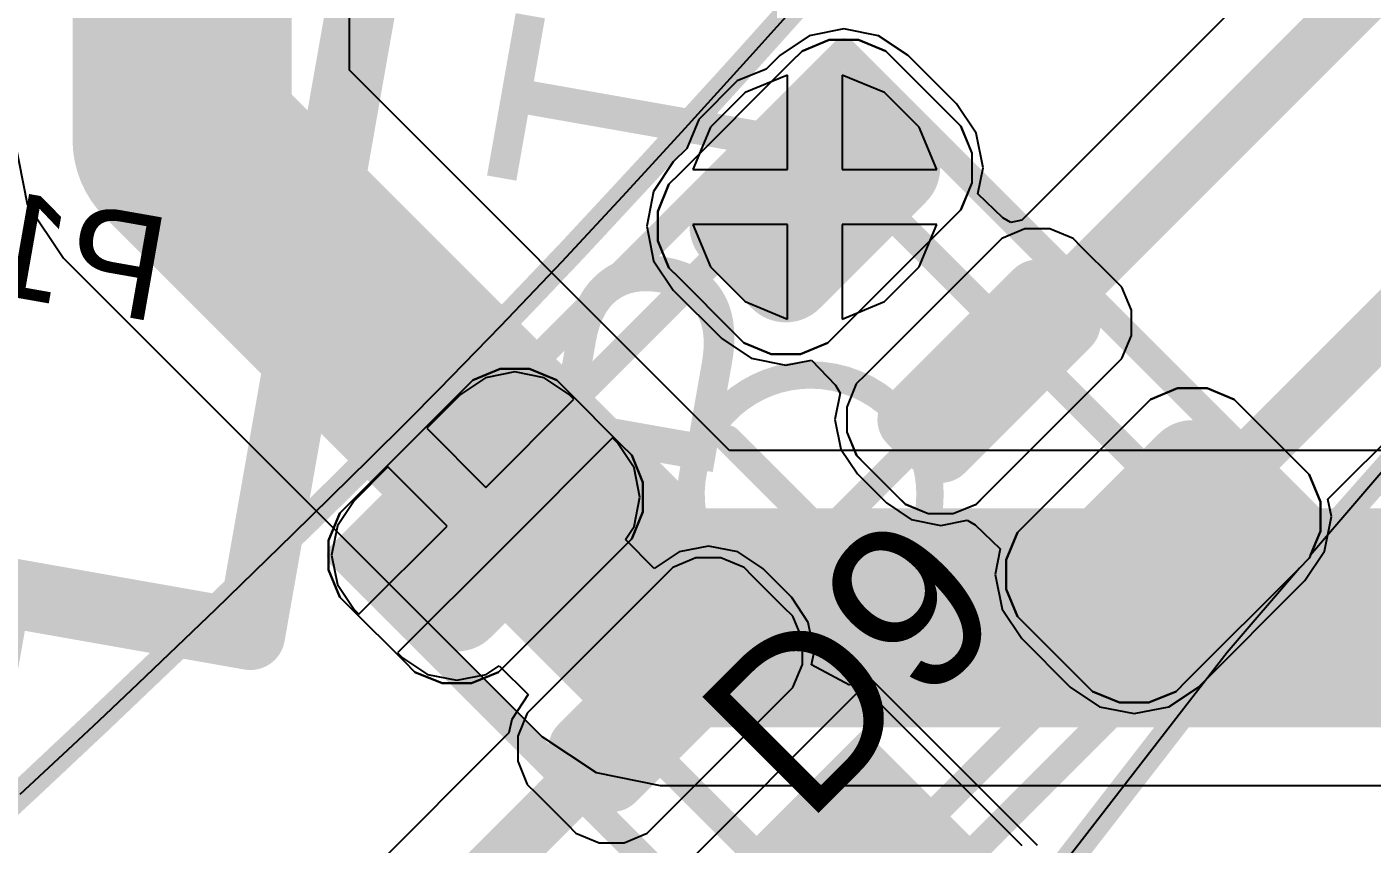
# Model space of a CAD drawing. Header units: inches. Extents: x -52 to 109, y 0 to 35.
# Drawn here: x 6.686 to 11.6, y 20.074 to 23.059 of the extents above; entities that cross this region are included whole.
import ezdxf

# ---------------------------------------------------------------- set-up
doc = ezdxf.new("R2010")
doc.units = ezdxf.units.IN
for name, color, linetype in [('Bottom Assembly', 56, 'Continuous'), ('Bottom Layer', 5, 'Continuous'), ('Bottom Overlay', 54, 'Continuous'), ('Mechanical 1', 6, 'Continuous'), ('Mechanical 4', 56, 'Continuous'), ('Top Component Outline', 56, 'Continuous'), ('Top Courtyard', 56, 'Continuous'), ('Top Layer', 1, 'Continuous'), ('Top Overlay', 2, 'Continuous'), ('Top Paste', 8, 'Continuous'), ('Top Solder', 216, 'Continuous'), ('Via Holes', 16, 'Continuous')]:
    doc.layers.add(name, color=color, linetype=linetype)
doc.styles.add('Arial', font='', dxfattribs={"height": 0.2})
doc.styles.get('Arial').set_extended_font_data('Arial')

# ---------------------------------------------------------------- blocks, each defined once
blk = doc.blocks.new('APA_RGB_LED_2020_413')
at = {"layer": 'Top Layer'}
h = blk.add_hatch(color=1, dxfattribs=at)
edge = h.paths.add_edge_path()
edge.add_arc((-1.125, 1.025), 0.125, 90, 180)
edge.add_line((-1.25, 1.025), (-1.25, 0.775))
edge.add_arc((-1.125, 0.775), 0.125, 180, 270)
edge.add_line((-1.125, 0.65), (-0.575, 0.65))
edge.add_arc((-0.575, 0.775), 0.125, 270, 360)
edge.add_line((-0.45, 0.775), (-0.45, 1.025))
edge.add_arc((-0.575, 1.025), 0.125, 0, 90)
edge.add_line((-0.575, 1.15), (-1.125, 1.15))
h = blk.add_hatch(color=1, dxfattribs=at)
edge = h.paths.add_edge_path()
edge.add_arc((0.575, 1.025), 0.125, 90, 180)
edge.add_line((0.45, 1.025), (0.45, 0.775))
edge.add_arc((0.575, 0.775), 0.125, 180, 270)
edge.add_line((0.575, 0.65), (1.125, 0.65))
edge.add_arc((1.125, 0.775), 0.125, 270, 360)
edge.add_line((1.25, 0.775), (1.25, 1.025))
edge.add_arc((1.125, 1.025), 0.125, 0, 90)
edge.add_line((1.125, 1.15), (0.575, 1.15))
h = blk.add_hatch(color=1, dxfattribs=at)
edge = h.paths.add_edge_path()
edge.add_arc((-1.175, 0.075), 0.075, 90, 180)
edge.add_line((-1.25, 0.075), (-1.25, -0.075))
edge.add_arc((-1.175, -0.075), 0.075, 180, 270)
edge.add_line((-1.175, -0.15), (-0.525, -0.15))
edge.add_arc((-0.525, -0.075), 0.075, 270, 360)
edge.add_line((-0.45, -0.075), (-0.45, 0.075))
edge.add_arc((-0.525, 0.075), 0.075, 0, 90)
edge.add_line((-0.525, 0.15), (-1.175, 0.15))
h = blk.add_hatch(color=1, dxfattribs=at)
edge = h.paths.add_edge_path()
edge.add_arc((0.525, 0.075), 0.075, 90, 180)
edge.add_line((0.45, 0.075), (0.45, -0.075))
edge.add_arc((0.525, -0.075), 0.075, 180, 270)
edge.add_line((0.525, -0.15), (1.175, -0.15))
edge.add_arc((1.175, -0.075), 0.075, 270, 360)
edge.add_line((1.25, -0.075), (1.25, 0.075))
edge.add_arc((1.175, 0.075), 0.075, 0, 90)
edge.add_line((1.175, 0.15), (0.525, 0.15))
blk.add_hatch(color=1, dxfattribs=at).paths.add_polyline_path([(-1.25, -0.65), (-0.45, -0.65), (-0.45, -1.15), (-1.25, -1.15)])
h = blk.add_hatch(color=1, dxfattribs=at)
edge = h.paths.add_edge_path()
edge.add_arc((0.575, -0.775), 0.125, 90, 180)
edge.add_line((0.45, -0.775), (0.45, -1.025))
edge.add_arc((0.575, -1.025), 0.125, 180, 270)
edge.add_line((0.575, -1.15), (1.125, -1.15))
edge.add_arc((1.125, -1.025), 0.125, 270, 360)
edge.add_line((1.25, -1.025), (1.25, -0.775))
edge.add_arc((1.125, -0.775), 0.125, 0, 90)
edge.add_line((1.125, -0.65), (0.575, -0.65))
at = {"layer": 'Top Paste'}
h = blk.add_hatch(color=8, dxfattribs=at)
edge = h.paths.add_edge_path()
edge.add_arc((-1.125, 1.025), 0.125, 90, 180)
edge.add_line((-1.25, 1.025), (-1.25, 0.775))
edge.add_arc((-1.125, 0.775), 0.125, 180, 270)
edge.add_line((-1.125, 0.65), (-0.575, 0.65))
edge.add_arc((-0.575, 0.775), 0.125, 270, 360)
edge.add_line((-0.45, 0.775), (-0.45, 1.025))
edge.add_arc((-0.575, 1.025), 0.125, 0, 90)
edge.add_line((-0.575, 1.15), (-1.125, 1.15))
h = blk.add_hatch(color=8, dxfattribs=at)
edge = h.paths.add_edge_path()
edge.add_arc((0.575, 1.025), 0.125, 90, 180)
edge.add_line((0.45, 1.025), (0.45, 0.775))
edge.add_arc((0.575, 0.775), 0.125, 180, 270)
edge.add_line((0.575, 0.65), (1.125, 0.65))
edge.add_arc((1.125, 0.775), 0.125, 270, 360)
edge.add_line((1.25, 0.775), (1.25, 1.025))
edge.add_arc((1.125, 1.025), 0.125, 0, 90)
edge.add_line((1.125, 1.15), (0.575, 1.15))
h = blk.add_hatch(color=8, dxfattribs=at)
edge = h.paths.add_edge_path()
edge.add_arc((-1.175, 0.075), 0.075, 90, 180)
edge.add_line((-1.25, 0.075), (-1.25, -0.075))
edge.add_arc((-1.175, -0.075), 0.075, 180, 270)
edge.add_line((-1.175, -0.15), (-0.525, -0.15))
edge.add_arc((-0.525, -0.075), 0.075, 270, 360)
edge.add_line((-0.45, -0.075), (-0.45, 0.075))
edge.add_arc((-0.525, 0.075), 0.075, 0, 90)
edge.add_line((-0.525, 0.15), (-1.175, 0.15))
h = blk.add_hatch(color=8, dxfattribs=at)
edge = h.paths.add_edge_path()
edge.add_arc((0.525, 0.075), 0.075, 90, 180)
edge.add_line((0.45, 0.075), (0.45, -0.075))
edge.add_arc((0.525, -0.075), 0.075, 180, 270)
edge.add_line((0.525, -0.15), (1.175, -0.15))
edge.add_arc((1.175, -0.075), 0.075, 270, 360)
edge.add_line((1.25, -0.075), (1.25, 0.075))
edge.add_arc((1.175, 0.075), 0.075, 0, 90)
edge.add_line((1.175, 0.15), (0.525, 0.15))
blk.add_hatch(color=8, dxfattribs=at).paths.add_polyline_path([(-1.25, -0.65), (-0.45, -0.65), (-0.45, -1.15), (-1.25, -1.15)])
h = blk.add_hatch(color=8, dxfattribs=at)
edge = h.paths.add_edge_path()
edge.add_arc((0.575, -0.775), 0.125, 90, 180)
edge.add_line((0.45, -0.775), (0.45, -1.025))
edge.add_arc((0.575, -1.025), 0.125, 180, 270)
edge.add_line((0.575, -1.15), (1.125, -1.15))
edge.add_arc((1.125, -1.025), 0.125, 270, 360)
edge.add_line((1.25, -1.025), (1.25, -0.775))
edge.add_arc((1.125, -0.775), 0.125, 0, 90)
edge.add_line((1.125, -0.65), (0.575, -0.65))
at = {"layer": 'Top Solder'}
h = blk.add_hatch(color=216, dxfattribs=at)
edge = h.paths.add_edge_path()
edge.add_arc((-1.125, 1.025), 0.175, 90, 180)
edge.add_line((-1.3, 1.025), (-1.3, 0.775))
edge.add_arc((-1.125, 0.775), 0.175, 180, 270)
edge.add_line((-1.125, 0.6), (-0.575, 0.6))
edge.add_arc((-0.575, 0.775), 0.175, 270, 360)
edge.add_line((-0.4, 0.775), (-0.4, 1.025))
edge.add_arc((-0.575, 1.025), 0.175, 0, 90)
edge.add_line((-0.575, 1.2), (-1.125, 1.2))
h = blk.add_hatch(color=216, dxfattribs=at)
edge = h.paths.add_edge_path()
edge.add_arc((0.575, 1.025), 0.175, 90, 180)
edge.add_line((0.4, 1.025), (0.4, 0.775))
edge.add_arc((0.575, 0.775), 0.175, 180, 270)
edge.add_line((0.575, 0.6), (1.125, 0.6))
edge.add_arc((1.125, 0.775), 0.175, 270, 360)
edge.add_line((1.3, 0.775), (1.3, 1.025))
edge.add_arc((1.125, 1.025), 0.175, 0, 90)
edge.add_line((1.125, 1.2), (0.575, 1.2))
h = blk.add_hatch(color=216, dxfattribs=at)
edge = h.paths.add_edge_path()
edge.add_arc((-1.175, 0.075), 0.125, 90, 180)
edge.add_line((-1.3, 0.075), (-1.3, -0.075))
edge.add_arc((-1.175, -0.075), 0.125, 180, 270)
edge.add_line((-1.175, -0.2), (-0.525, -0.2))
edge.add_arc((-0.525, -0.075), 0.125, 270, 360)
edge.add_line((-0.4, -0.075), (-0.4, 0.075))
edge.add_arc((-0.525, 0.075), 0.125, 0, 90)
edge.add_line((-0.525, 0.2), (-1.175, 0.2))
h = blk.add_hatch(color=216, dxfattribs=at)
edge = h.paths.add_edge_path()
edge.add_arc((0.525, 0.075), 0.125, 90, 180)
edge.add_line((0.4, 0.075), (0.4, -0.075))
edge.add_arc((0.525, -0.075), 0.125, 180, 270)
edge.add_line((0.525, -0.2), (1.175, -0.2))
edge.add_arc((1.175, -0.075), 0.125, 270, 360)
edge.add_line((1.3, -0.075), (1.3, 0.075))
edge.add_arc((1.175, 0.075), 0.125, 0, 90)
edge.add_line((1.175, 0.2), (0.525, 0.2))
blk.add_hatch(color=216, dxfattribs=at).paths.add_polyline_path([(-1.3, -0.6), (-0.4, -0.6), (-0.4, -1.2), (-1.3, -1.2)])
h = blk.add_hatch(color=216, dxfattribs=at)
edge = h.paths.add_edge_path()
edge.add_arc((0.575, -0.775), 0.175, 90, 180)
edge.add_line((0.4, -0.775), (0.4, -1.025))
edge.add_arc((0.575, -1.025), 0.175, 180, 270)
edge.add_line((0.575, -1.2), (1.125, -1.2))
edge.add_arc((1.125, -1.025), 0.175, 270, 360)
edge.add_line((1.3, -1.025), (1.3, -0.775))
edge.add_arc((1.125, -0.775), 0.175, 0, 90)
edge.add_line((1.125, -0.6), (0.575, -0.6))
at = {"layer": 'Top Component Outline'}
for points in [[(-1, 1, 0.1, 0.1, 0), (1, 1, 0.1, 0.1, 0)], [(-1, 1, 0.1, 0.1, 0), (-1, -1, 0.1, 0.1, 0)], [(1, 1, 0.1, 0.1, 0), (1, -1, 0.1, 0.1, 0)], [(-1, -1, 0.1, 0.1, 0), (1, -1, 0.1, 0.1, 0)]]:
    blk.add_lwpolyline(points, format="xyseb", dxfattribs=at)
for points in [[(-1.025, 1, 0.05, 0.05, 1), (-0.975, 1, 0.05, 0.05, 1)], [(-1.025, 1, 0.05, 0.05, 1), (-0.975, 1, 0.05, 0.05, 1)], [(0.975, 1, 0.05, 0.05, 1), (1.025, 1, 0.05, 0.05, 1)], [(0.975, 1, 0.05, 0.05, 1), (1.025, 1, 0.05, 0.05, 1)], [(0.975, -1, 0.05, 0.05, 1), (1.025, -1, 0.05, 0.05, 1)], [(0.975, -1, 0.05, 0.05, 1), (1.025, -1, 0.05, 0.05, 1)]]:
    blk.add_lwpolyline(points, format="xyseb", close=True, dxfattribs=at)
at = {"layer": 'Top Courtyard'}
for points in [[(-1.3, 1.2, 0.1, 0.1, 0), (-1.3, -1.2, 0.1, 0.1, 0)], [(-1.3, 1.2, 0.1, 0.1, 0), (1.3, 1.2, 0.1, 0.1, 0)], [(1.3, 1.2, 0.1, 0.1, 0), (1.3, -1.2, 0.1, 0.1, 0)], [(0, 0.5, 0.1, 0.1, 0), (0, -0.5, 0.1, 0.1, 0)], [(-0.5, 0, 0.1, 0.1, 0), (0.5, 0, 0.1, 0.1, 0)], [(-1.3, -1.2, 0.1, 0.1, 0), (1.3, -1.2, 0.1, 0.1, 0)]]:
    blk.add_lwpolyline(points, format="xyseb", dxfattribs=at)
for points in [[(-1.325, 1.2, 0.05, 0.05, 1), (-1.275, 1.2, 0.05, 0.05, 1)], [(-1.325, 1.2, 0.05, 0.05, 1), (-1.275, 1.2, 0.05, 0.05, 1)], [(1.275, 1.2, 0.05, 0.05, 1), (1.325, 1.2, 0.05, 0.05, 1)], [(1.275, 1.2, 0.05, 0.05, 1), (1.325, 1.2, 0.05, 0.05, 1)], [(-0.025, 0.5, 0.05, 0.05, 1), (0.025, 0.5, 0.05, 0.05, 1)], [(-0.525, 0, 0.05, 0.05, 1), (-0.475, 0, 0.05, 0.05, 1)], [(0.475, 0, 0.05, 0.05, 1), (0.525, 0, 0.05, 0.05, 1)], [(-0.025, -0.5, 0.05, 0.05, 1), (0.025, -0.5, 0.05, 0.05, 1)], [(1.275, -1.2, 0.05, 0.05, 1), (1.325, -1.2, 0.05, 0.05, 1)], [(1.275, -1.2, 0.05, 0.05, 1), (1.325, -1.2, 0.05, 0.05, 1)]]:
    blk.add_lwpolyline(points, format="xyseb", close=True, dxfattribs=at)
at = {"layer": 'Top Overlay'}
for p, q in [((-1.2929, 1.2689), (-1.1937, 1.31)), ((-1.1937, 1.31), (-1.14, 1.31)), ((-1.14, 1.31), (-1.14, 1.31)), ((-1.14, 1.31), (-0.56, 1.31)), ((-0.56, 1.31), (-0.5063, 1.31)), ((-0.5063, 1.31), (-0.4071, 1.2689)), ((0.4071, 1.2689), (0.5063, 1.31)), ((0.5063, 1.31), (0.56, 1.31)), ((0.56, 1.31), (0.56, 1.31)), ((0.56, 1.31), (1.14, 1.31)), ((1.14, 1.31), (1.1937, 1.31)), ((1.1937, 1.31), (1.2929, 1.2689)), ((-1.3689, 1.1929), (-1.2929, 1.2689)), ((-0.4071, 1.2689), (-0.3311, 1.1929)), ((0.3311, 1.1929), (0.4071, 1.2689)), ((1.2929, 1.2689), (1.3689, 1.1929)), ((-1.41, 1.0937), (-1.3689, 1.1929)), ((-0.3311, 1.1929), (-0.29, 1.0937)), ((0.29, 1.0937), (0.3311, 1.1929)), ((1.3689, 1.1929), (1.41, 1.0937)), ((-1.41, 1.04), (-1.41, 1.0937)), ((-0.29, 1.0937), (-0.29, 1.04)), ((0.29, 1.04), (0.29, 1.0937)), ((1.41, 1.0937), (1.41, 1.04)), ((-1.41, 0.76), (-1.41, 1.04)), ((-0.29, 1.04), (-0.29, 1.04)), ((-0.29, 1.04), (-0.29, 0.76)), ((0.29, 0.76), (0.29, 1.04)), ((1.41, 1.04), (1.41, 1.04)), ((1.41, 1.04), (1.41, 0.76)), ((-1.41, 0.76), (-1.41, 0.76)), ((-1.41, 0.7063), (-1.41, 0.76)), ((-0.29, 0.76), (-0.29, 0.7063)), ((0.29, 0.76), (0.29, 0.76)), ((0.29, 0.7063), (0.29, 0.76)), ((1.41, 0.76), (1.41, 0.7063)), ((-1.3689, 0.6071), (-1.41, 0.7063)), ((-0.29, 0.7063), (-0.3311, 0.6071)), ((0.3311, 0.6071), (0.29, 0.7063)), ((1.41, 0.7063), (1.3689, 0.6071)), ((-1.2929, 0.5311), (-1.3689, 0.6071)), ((-0.3311, 0.6071), (-0.4071, 0.5311)), ((0.4071, 0.5311), (0.3311, 0.6071)), ((1.3689, 0.6071), (1.2929, 0.5311)), ((-1.1937, 0.49), (-1.2929, 0.5311)), ((-0.4071, 0.5311), (-0.5063, 0.49)), ((0.5063, 0.49), (0.4071, 0.5311)), ((1.2929, 0.5311), (1.1937, 0.49)), ((-1.14, 0.49), (-1.1937, 0.49)), ((-0.56, 0.49), (-1.14, 0.49)), ((-0.5063, 0.49), (-0.56, 0.49)), ((-0.56, 0.49), (-0.56, 0.49)), ((0.56, 0.49), (0.5063, 0.49)), ((1.14, 0.49), (0.56, 0.49)), ((1.1937, 0.49), (1.14, 0.49)), ((1.14, 0.49), (1.14, 0.49)), ((-1.2258, 0.31), (-1.3103, 0.275)), ((-1.18, 0.31), (-1.2258, 0.31)), ((-0.52, 0.31), (-1.18, 0.31)), ((-0.4743, 0.31), (-0.52, 0.31)), ((-0.52, 0.31), (-0.52, 0.31)), ((-0.3897, 0.275), (-0.4743, 0.31)), ((0.4742, 0.31), (0.3897, 0.275)), ((0.52, 0.31), (0.4742, 0.31)), ((1.18, 0.31), (0.52, 0.31)), ((1.2257, 0.31), (1.18, 0.31)), ((1.18, 0.31), (1.18, 0.31)), ((1.3103, 0.275), (1.2257, 0.31)), ((-1.3103, 0.275), (-1.375, 0.2103)), ((-0.325, 0.2103), (-0.3897, 0.275)), ((0.3897, 0.275), (0.325, 0.2103)), ((1.375, 0.2103), (1.3103, 0.275)), ((-1.375, 0.2103), (-1.41, 0.1257)), ((-0.29, 0.1257), (-0.325, 0.2103)), ((0.325, 0.2103), (0.29, 0.1257)), ((1.41, 0.1257), (1.375, 0.2103)), ((-1.41, 0.1257), (-1.41, 0.08)), ((-0.29, 0.08), (-0.29, 0.1257)), ((0.29, 0.1257), (0.29, 0.08)), ((1.41, 0.08), (1.41, 0.1257)), ((-1.41, 0.08), (-1.41, -0.08)), ((-1.41, 0.08), (-1.41, 0.08)), ((-0.29, -0.08), (-0.29, 0.08)), ((0.29, 0.08), (0.29, -0.08)), ((0.29, 0.08), (0.29, 0.08)), ((1.41, -0.08), (1.41, 0.08)), ((-1.41, -0.08), (-1.41, -0.1257)), ((-0.29, -0.1257), (-0.29, -0.08)), ((-0.29, -0.08), (-0.29, -0.08)), ((0.29, -0.08), (0.29, -0.1257)), ((1.41, -0.1257), (1.41, -0.08)), ((1.41, -0.08), (1.41, -0.08)), ((-1.41, -0.1257), (-1.375, -0.2103)), ((-0.325, -0.2103), (-0.29, -0.1257)), ((0.29, -0.1257), (0.325, -0.2103)), ((1.375, -0.2103), (1.41, -0.1257)), ((-1.375, -0.2103), (-1.3103, -0.275)), ((-0.3897, -0.275), (-0.325, -0.2103)), ((0.325, -0.2103), (0.3897, -0.275)), ((1.3103, -0.275), (1.375, -0.2103)), ((-1.3103, -0.275), (-1.2258, -0.31)), ((-0.4743, -0.31), (-0.3897, -0.275)), ((0.3897, -0.275), (0.4742, -0.31)), ((1.2257, -0.31), (1.3103, -0.275)), ((-1.2258, -0.31), (-1.18, -0.31)), ((-1.18, -0.31), (-1.18, -0.31)), ((-1.18, -0.31), (-0.52, -0.31)), ((-0.52, -0.31), (-0.4743, -0.31)), ((0.4742, -0.31), (0.52, -0.31)), ((0.52, -0.31), (0.52, -0.31)), ((0.52, -0.31), (1.18, -0.31)), ((1.18, -0.31), (1.2257, -0.31)), ((-1.41, -0.49), (-0.29, -0.49)), ((-0.29, -0.49), (-0.29, -1.31)), ((0.4071, -0.5311), (0.5063, -0.49)), ((0.5063, -0.49), (0.56, -0.49)), ((0.56, -0.49), (0.56, -0.49)), ((0.56, -0.49), (1.14, -0.49)), ((1.14, -0.49), (1.1937, -0.49)), ((1.1937, -0.49), (1.2929, -0.5311)), ((0.3311, -0.6071), (0.4071, -0.5311)), ((1.2929, -0.5311), (1.3689, -0.6071)), ((0.29, -0.7063), (0.3311, -0.6071)), ((1.3689, -0.6071), (1.41, -0.7063)), ((0.29, -0.76), (0.29, -0.7063)), ((1.41, -0.7063), (1.41, -0.76)), ((0.29, -1.04), (0.29, -0.76)), ((1.41, -0.76), (1.41, -0.76)), ((1.41, -0.76), (1.41, -1.04)), ((0.29, -1.04), (0.29, -1.04)), ((0.29, -1.0937), (0.29, -1.04)), ((1.41, -1.04), (1.41, -1.0937)), ((0.3311, -1.1929), (0.29, -1.0937)), ((1.41, -1.0937), (1.3689, -1.1929)), ((0.4071, -1.2689), (0.3311, -1.1929)), ((1.3689, -1.1929), (1.2929, -1.2689)), ((0.5063, -1.31), (0.4071, -1.2689)), ((1.2929, -1.2689), (1.1937, -1.31)), ((0.56, -1.31), (0.5063, -1.31)), ((1.14, -1.31), (0.56, -1.31)), ((1.1937, -1.31), (1.14, -1.31)), ((1.14, -1.31), (1.14, -1.31))]:
    blk.add_line(p, q, dxfattribs=at)
at = {"layer": 'Top Courtyard', "style": 'Arial'}
blk.add_text('D9', height=0.6, dxfattribs=at).set_placement((-0.8, -0.7))
blk = doc.blocks.new('LIST_ANG_1_2_SMD_2_54MM_B_442')
at = {"layer": 'Bottom Assembly'}
for points in [[(-2.54, 5.766, 0.1, 0.1, 0), (-2.54, 3.226, 0.1, 0.1, 0)], [(2.54, 5.766, 0.1, 0.1, 0), (-2.54, 5.766, 0.1, 0.1, 0)]]:
    blk.add_lwpolyline(points, format="xyseb", dxfattribs=at)
blk.add_lwpolyline([(-2.565, 5.766, 0.05, 0.05, 1), (-2.515, 5.766, 0.05, 0.05, 1)], format="xyseb", close=True, dxfattribs=at)
blk.add_lwpolyline([(-2.565, 5.766, 0.05, 0.05, 1), (-2.515, 5.766, 0.05, 0.05, 1)], format="xyseb", close=True, dxfattribs=at)
at = {"layer": 'Bottom Overlay'}
for points in [[(-1.651, 11.324, 0.15, 0.15, 0), (-1.651, 5.766, 0.15, 0.15, 0)], [(2.54, 5.766, 0.254, 0.254, 0), (-2.54, 5.766, 0.254, 0.254, 0)], [(-2.54, 5.766, 0.254, 0.254, 0), (-2.54, 3.226, 0.254, 0.254, 0)]]:
    blk.add_lwpolyline(points, format="xyseb", dxfattribs=at)
for points in [[(-2.6035, 5.766, 0.127, 0.127, 1), (-2.4765, 5.766, 0.127, 0.127, 1)], [(-2.6035, 5.766, 0.127, 0.127, 1), (-2.4765, 5.766, 0.127, 0.127, 1)], [(-1.6885, 5.766, 0.075, 0.075, 1), (-1.6135, 5.766, 0.075, 0.075, 1)]]:
    blk.add_lwpolyline(points, format="xyseb", close=True, dxfattribs=at)
at = {"layer": 'Bottom Assembly', "style": 'Arial', "text_generation_flag": 2}
blk.add_text('P1', height=0.381, rotation=180, dxfattribs=at).set_placement((-2, 4.7))

msp = doc.modelspace()

# ---------------------------------------------------------------- hatches: boundary and pattern name
at = {"layer": 'Bottom Layer'}
h = msp.add_hatch(color=5, dxfattribs=at)
edge = h.paths.add_edge_path()
edge.add_arc((9.5646, 22.4374), 0.3, 0, 360)
at = {"layer": 'Top Layer'}
h = msp.add_hatch(color=1, dxfattribs=at)
edge = h.paths.add_edge_path()
edge.add_arc((9.5646, 22.4374), 0.3, 0, 360)
at = {"layer": 'Via Holes'}
h = msp.add_hatch(color=7, dxfattribs=at)
edge = h.paths.add_edge_path()
edge.add_arc((9.5646, 22.4374), 0.15, 0, 360)

# ---------------------------------------------------------------- linework, layer by layer
at = {"layer": 'Bottom Layer'}
for p, q in [((7.8647, 22.9005), (7.8647, 25.3964)), ((9.2534, 21.5118), (7.8647, 22.9005)), ((9.4646, 22.8831), (9.3097, 22.8189)), ((9.4646, 22.5374), (9.4646, 22.8831)), ((9.8196, 22.8189), (9.6646, 22.8831)), ((9.6646, 22.8831), (9.6646, 22.5374)), ((9.3097, 22.8189), (9.1832, 22.6923)), ((9.9461, 22.6923), (9.8196, 22.8189)), ((9.1832, 22.6923), (9.119, 22.5374)), ((10.0103, 22.5374), (9.9461, 22.6923)), ((6.6412, 22.6471), (6.6877, 22.413)), ((9.119, 22.5374), (9.4646, 22.5374)), ((9.6646, 22.5374), (10.0103, 22.5374)), ((6.6877, 22.413), (6.8204, 22.2145)), ((9.4646, 22.3374), (9.119, 22.3374)), ((9.119, 22.3374), (9.1832, 22.1825)), ((9.4646, 21.9918), (9.4646, 22.3374)), ((10.0103, 22.3374), (9.6646, 22.3374)), ((9.6646, 22.3374), (9.6646, 21.9918)), ((9.9461, 22.1825), (10.0103, 22.3374)), ((6.8204, 22.2145), (8.5674, 20.4674)), ((9.1832, 22.1825), (9.3097, 22.0559)), ((9.8196, 22.0559), (9.9461, 22.1825)), ((9.3097, 22.0559), (9.4646, 21.9918)), ((9.6646, 21.9918), (9.8196, 22.0559)), ((15.6, 21.5118), (9.2534, 21.5118)), ((8.5674, 20.4674), (8.7659, 20.3348)), ((8.7659, 20.3348), (9, 20.2882)), ((9, 20.2882), (15.3466, 20.2882))]:
    msp.add_line(p, q, dxfattribs=at)
for points in [[(7.2529, 22.6471, 0.8, 0.8, 0), (7.2529, 26.7355, 0.8, 0.8, 0)], [(7.2529, 22.6471, 0.8, 0.8, 0), (9, 20.9, 0.8, 0.8, 0)], [(9, 20.9, 0.8, 0.8, 0), (15.6, 20.9, 0.8, 0.8, 0)]]:
    msp.add_lwpolyline(points, format="xyseb", dxfattribs=at)
for points in [[(7.0529, 22.6471, 0.4, 0.4, 1), (7.4529, 22.6471, 0.4, 0.4, 1)], [(7.0529, 22.6471, 0.4, 0.4, 1), (7.4529, 22.6471, 0.4, 0.4, 1)], [(8.8, 20.9, 0.4, 0.4, 1), (9.2, 20.9, 0.4, 0.4, 1)], [(8.8, 20.9, 0.4, 0.4, 1), (9.2, 20.9, 0.4, 0.4, 1)]]:
    msp.add_lwpolyline(points, format="xyseb", close=True, dxfattribs=at)
at = {"layer": 'Mechanical 1'}
for points in [[(9.1455, 21.5181, 0.1, 0.1, -0.303348), (9.5488, 21.7876, 0.1, 0.1, 0)], [(9.5488, 21.7876, 0.1, 0.1, -0.198912), (9.8574, 21.6598, 0.1, 0.1, 0)], [(9.8574, 21.6598, 0.1, 0.1, -0.198913), (9.9853, 21.3511, 0.1, 0.1, 0)], [(9.2402, 21.0425, 0.1, 0.1, -0.303347), (9.1455, 21.5181, 0.1, 0.1, 0)], [(9.9853, 21.3511, 0.1, 0.1, -0.303346), (9.7158, 20.9479, 0.1, 0.1, 0)], [(9.7158, 20.9479, 0.1, 0.1, -0.303346), (9.2402, 21.0425, 0.1, 0.1, 0)]]:
    msp.add_lwpolyline(points, format="xyseb", dxfattribs=at)
for points in [[(9.5238, 21.7876, 0.05, 0.05, 1), (9.5738, 21.7876, 0.05, 0.05, 1)], [(9.5238, 21.7876, 0.05, 0.05, 1), (9.5738, 21.7876, 0.05, 0.05, 1)], [(9.8324, 21.6598, 0.05, 0.05, 1), (9.8824, 21.6598, 0.05, 0.05, 1)], [(9.8324, 21.6598, 0.05, 0.05, 1), (9.8824, 21.6598, 0.05, 0.05, 1)], [(9.1205, 21.5181, 0.05, 0.05, 1), (9.1705, 21.5181, 0.05, 0.05, 1)], [(9.1205, 21.5181, 0.05, 0.05, 1), (9.1705, 21.5181, 0.05, 0.05, 1)], [(9.9603, 21.3511, 0.05, 0.05, 1), (10.0103, 21.3511, 0.05, 0.05, 1)], [(9.9603, 21.3511, 0.05, 0.05, 1), (10.0103, 21.3511, 0.05, 0.05, 1)], [(9.2152, 21.0425, 0.05, 0.05, 1), (9.2652, 21.0425, 0.05, 0.05, 1)], [(9.2152, 21.0425, 0.05, 0.05, 1), (9.2652, 21.0425, 0.05, 0.05, 1)], [(9.6908, 20.9479, 0.05, 0.05, 1), (9.7408, 20.9479, 0.05, 0.05, 1)], [(9.6908, 20.9479, 0.05, 0.05, 1), (9.7408, 20.9479, 0.05, 0.05, 1)]]:
    msp.add_lwpolyline(points, format="xyseb", close=True, dxfattribs=at)
at = {"layer": 'Mechanical 4'}
for points in [[(9.9122, 23.6069, 0.1, 0.1, -0.005837), (8.9721, 22.5591, 0.1, 0.1, 0)], [(8.9721, 22.5591, 0.1, 0.1, -0.009461), (8.0772, 21.6191, 0.1, 0.1, 0)], [(8.9595, 17.83, 0.1, 0.1, -0.049075), (12.5056, 22.4097, 0.1, 0.1, 0)], [(8.0772, 21.6191, 0.1, 0.1, -0.006181), (6.9497, 20.5258, 0.1, 0.1, 0)], [(6.9497, 20.5258, 0.1, 0.1, -0.005388), (6.1777, 19.8114, 0.1, 0.1, 0)]]:
    msp.add_lwpolyline(points, format="xyseb", dxfattribs=at)
for points in [[(8.9471, 22.5591, 0.05, 0.05, 1), (8.9971, 22.5591, 0.05, 0.05, 1)], [(8.9471, 22.5591, 0.05, 0.05, 1), (8.9971, 22.5591, 0.05, 0.05, 1)], [(8.0522, 21.6191, 0.05, 0.05, 1), (8.1022, 21.6191, 0.05, 0.05, 1)], [(8.0522, 21.6191, 0.05, 0.05, 1), (8.1022, 21.6191, 0.05, 0.05, 1)], [(6.9247, 20.5258, 0.05, 0.05, 1), (6.9747, 20.5258, 0.05, 0.05, 1)], [(6.9247, 20.5258, 0.05, 0.05, 1), (6.9747, 20.5258, 0.05, 0.05, 1)]]:
    msp.add_lwpolyline(points, format="xyseb", close=True, dxfattribs=at)
at = {"layer": 'Top Layer'}
for p, q in [((11.4546, 23.4872), (10.3202, 22.3528)), ((9.6707, 23.0516), (9.5439, 23.0264)), ((9.7975, 23.0264), (9.6707, 23.0516)), ((9.5439, 23.0264), (9.4364, 22.9546)), ((9.905, 22.9546), (9.7975, 23.0264)), ((9.4364, 22.9546), (9.3868, 22.905)), ((10.0818, 22.7778), (9.905, 22.9546)), ((9.3868, 22.905), (9.2814, 22.8613)), ((9.2814, 22.8613), (9.1408, 22.7207)), ((10.1536, 22.6703), (10.0818, 22.7778)), ((9.1408, 22.7207), (9.0971, 22.6153)), ((10.1789, 22.5435), (10.1536, 22.6703)), ((9.0971, 22.6153), (9.0475, 22.5657)), ((9.0475, 22.5657), (8.9757, 22.4582)), ((10.1602, 22.4496), (10.1789, 22.5435)), ((11.4391, 21.3337), (12.6567, 22.5513)), ((8.9757, 22.4582), (8.9504, 22.3314)), ((10.2513, 22.3616), (10.1602, 22.4496)), ((10.2807, 22.3449), (10.2513, 22.3616)), ((8.9504, 22.3314), (8.9757, 22.2046)), ((10.3202, 22.3528), (10.2807, 22.3449)), ((8.9757, 22.2046), (9.0475, 22.0971)), ((9.0475, 22.0971), (9.2243, 21.9203)), ((9.2243, 21.9203), (9.3318, 21.8485)), ((9.3318, 21.8485), (9.4586, 21.8232)), ((9.4586, 21.8232), (9.5525, 21.8419)), ((9.5525, 21.8419), (9.6405, 21.7508)), ((8.3613, 21.7772), (8.2704, 21.7165)), ((8.4686, 21.7986), (8.3613, 21.7772)), ((8.5759, 21.7772), (8.4686, 21.7986)), ((8.6669, 21.7165), (8.5759, 21.7772)), ((9.6571, 21.7214), (9.6378, 21.6243)), ((9.6405, 21.7508), (9.6571, 21.7214)), ((8.2704, 21.7165), (8.1466, 21.5927)), ((8.3626, 21.3768), (8.6846, 21.6988)), ((8.6846, 21.6988), (8.6669, 21.7165)), ((9.6378, 21.6243), (9.6592, 21.517)), ((8.1466, 21.5927), (8.3626, 21.3768)), ((8.826, 21.5574), (8.4333, 21.1646)), ((8.8437, 21.5397), (8.826, 21.5574)), ((8.9045, 21.4487), (8.8437, 21.5397)), ((9.6592, 21.517), (9.7199, 21.426)), ((8.0052, 21.4513), (7.8815, 21.3276)), ((8.2211, 21.2354), (8.0052, 21.4513)), ((8.9258, 21.3414), (8.9045, 21.4487)), ((9.7199, 21.426), (9.826, 21.3199)), ((7.8815, 21.3276), (7.8207, 21.2366)), ((8.9045, 21.2341), (8.9258, 21.3414)), ((11.4516, 21.2707), (11.4391, 21.3337)), ((9.826, 21.3199), (9.917, 21.2592)), ((7.8207, 21.2366), (7.7993, 21.1293)), ((7.8991, 20.9133), (8.2211, 21.2354)), ((8.8728, 21.1867), (8.9045, 21.2341)), ((9.917, 21.2592), (10.0243, 21.2378)), ((10.0243, 21.2378), (10.1214, 21.2571)), ((10.1214, 21.2571), (10.1508, 21.2405)), ((10.1508, 21.2405), (10.2419, 21.1525)), ((11.4264, 21.1439), (11.4516, 21.2707)), ((8.9775, 21.0801), (8.8728, 21.1867)), ((8.4333, 21.1646), (8.0406, 20.7719)), ((9.0684, 21.1408), (8.9775, 21.0801)), ((9.1757, 21.1622), (9.0684, 21.1408)), ((9.283, 21.1408), (9.1757, 21.1622)), ((9.374, 21.0801), (9.283, 21.1408)), ((10.2419, 21.1525), (10.2232, 21.0586)), ((11.3546, 21.0364), (11.4264, 21.1439)), ((7.7993, 21.1293), (7.8207, 21.022)), ((9.4801, 20.974), (9.374, 21.0801)), ((10.2232, 21.0586), (10.2485, 20.9318)), ((10.9657, 20.6475), (11.3546, 21.0364)), ((7.8207, 21.022), (7.8815, 20.931)), ((9.5408, 20.883), (9.4801, 20.974)), ((7.8815, 20.931), (7.8991, 20.9133)), ((10.2485, 20.9318), (10.3203, 20.8243)), ((9.5622, 20.7757), (9.5408, 20.883)), ((10.3203, 20.8243), (10.4971, 20.6475)), ((8.0406, 20.7719), (8.0582, 20.7542)), ((8.0582, 20.7542), (8.1492, 20.6935)), ((9.5528, 20.7285), (9.5622, 20.7757)), ((8.1492, 20.6935), (8.2565, 20.6721)), ((8.2565, 20.6721), (8.3638, 20.6935)), ((8.3638, 20.6935), (8.4112, 20.7252)), ((8.4112, 20.7252), (8.5179, 20.6204)), ((9.691, 20.6546), (9.5528, 20.7285)), ((9.7414, 20.705), (9.691, 20.6546)), ((10.3778, 20.0686), (9.7414, 20.705)), ((10.4971, 20.6475), (10.6046, 20.5757)), ((10.8582, 20.5757), (10.9657, 20.6475)), ((8.5179, 20.6204), (8.4571, 20.5295)), ((10.6046, 20.5757), (10.7314, 20.5504)), ((10.7314, 20.5504), (10.8582, 20.5757)), ((8.4571, 20.5295), (8.4472, 20.4798)), ((8.4472, 20.4798), (7.1038, 19.1364))]:
    msp.add_line(p, q, dxfattribs=at)
for points in [[(10.201, 21.801, 0.2, 0.2, 0), (11.804, 23.404, 0.2, 0.2, 0)], [(10.8374, 21.1646, 0.2, 0.2, 0), (12.4404, 22.7676, 0.2, 0.2, 0)], [(7.231, 18.831, 0.2, 0.2, 0), (8.999, 20.599, 0.2, 0.2, 0)]]:
    msp.add_lwpolyline(points, format="xyseb", dxfattribs=at)
for points in [[(10.151, 21.801, 0.1, 0.1, 1), (10.251, 21.801, 0.1, 0.1, 1)], [(10.7874, 21.1646, 0.1, 0.1, 1), (10.8874, 21.1646, 0.1, 0.1, 1)], [(8.949, 20.599, 0.1, 0.1, 1), (9.049, 20.599, 0.1, 0.1, 1)]]:
    msp.add_lwpolyline(points, format="xyseb", close=True, dxfattribs=at)
at = {"layer": 'Top Overlay'}
for p, q in [((9.3277, 22.9493), (9.5627, 23.2112)), ((9.3277, 22.9493), (9.5627, 23.2112)), ((9.617, 23.0115), (9.5178, 22.9704)), ((9.7244, 23.0115), (9.617, 23.0115)), ((9.8237, 22.9704), (9.7244, 23.0115)), ((9.0912, 22.6887), (9.3277, 22.9493)), ((9.0912, 22.6887), (9.3277, 22.9493)), ((9.5178, 22.9704), (9.4798, 22.9324)), ((9.8616, 22.9324), (9.8237, 22.9704)), ((9.4798, 22.9324), (9.0697, 22.5223)), ((10.0596, 22.7344), (9.8616, 22.9324)), ((9.8616, 22.9324), (9.8616, 22.9324)), ((10.0976, 22.6964), (10.0596, 22.7344)), ((8.9721, 22.5591), (9.0912, 22.6887)), ((8.9721, 22.5591), (9.0912, 22.6887)), ((10.1387, 22.5972), (10.0976, 22.6964)), ((8.8625, 22.4395), (8.9721, 22.5591)), ((8.8625, 22.4395), (8.9721, 22.5591)), ((8.9721, 22.5591), (8.9721, 22.5591)), ((8.9721, 22.5591), (8.9721, 22.5591)), ((10.1387, 22.4898), (10.1387, 22.5972)), ((9.0697, 22.5223), (9.0317, 22.4843)), ((9.0697, 22.5223), (9.0697, 22.5223)), ((9.0317, 22.4843), (8.9906, 22.3851)), ((10.0976, 22.3906), (10.1387, 22.4898)), ((8.641, 22.2024), (8.8625, 22.4395)), ((8.641, 22.2024), (8.8625, 22.4395)), ((8.9906, 22.3851), (8.9906, 22.2777)), ((10.0596, 22.3526), (10.0976, 22.3906)), ((9.6495, 21.9425), (10.0596, 22.3526)), ((10.0596, 22.3526), (10.0596, 22.3526)), ((10.3321, 22.321), (10.2475, 22.2859)), ((10.4236, 22.321), (10.3321, 22.321)), ((10.5081, 22.2859), (10.4236, 22.321)), ((8.9906, 22.2777), (9.0317, 22.1784)), ((10.2475, 22.2859), (10.2152, 22.2536)), ((10.5405, 22.2536), (10.5081, 22.2859)), ((10.2152, 22.2536), (9.7485, 21.7869)), ((10.2152, 22.2536), (10.2152, 22.2536)), ((10.6536, 22.1405), (10.5405, 22.2536)), ((8.4172, 21.9674), (8.641, 22.2024)), ((8.4172, 21.9674), (8.641, 22.2024)), ((9.0317, 22.1784), (9.0697, 22.1405)), ((9.0697, 22.1405), (9.2677, 21.9425)), ((10.6859, 22.1081), (10.6536, 22.1405)), ((10.721, 22.0236), (10.6859, 22.1081)), ((10.721, 21.9321), (10.721, 22.0236)), ((8.1912, 21.7345), (8.4172, 21.9674)), ((8.1912, 21.7345), (8.4172, 21.9674)), ((9.2677, 21.9425), (9.3056, 21.9045)), ((9.6115, 21.9045), (9.6495, 21.9425)), ((10.6859, 21.8475), (10.721, 21.9321)), ((9.3056, 21.9045), (9.4049, 21.8634)), ((9.5123, 21.8634), (9.6115, 21.9045)), ((12.014, 21.8758), (11.3752, 21.1295)), ((9.4049, 21.8634), (9.5123, 21.8634)), ((10.6536, 21.8152), (10.6859, 21.8475)), ((8.4149, 21.8094), (8.3157, 21.7683)), ((8.5223, 21.8094), (8.4149, 21.8094)), ((8.6216, 21.7683), (8.5223, 21.8094)), ((9.7485, 21.7869), (9.7161, 21.7545)), ((10.1869, 21.3485), (10.6536, 21.8152)), ((8.2777, 21.7303), (7.8676, 21.3202)), ((8.0771, 21.6191), (8.1912, 21.7345)), ((8.0771, 21.6191), (8.1912, 21.7345)), ((8.3157, 21.7683), (8.2777, 21.7303)), ((8.6595, 21.7303), (8.6216, 21.7683)), ((8.8575, 21.5323), (8.6595, 21.7303)), ((8.6595, 21.7303), (8.6595, 21.7303)), ((9.7161, 21.7545), (9.6811, 21.67)), ((10.8898, 21.7387), (10.7906, 21.6976)), ((10.9972, 21.7387), (10.8898, 21.7387)), ((11.0964, 21.6976), (10.9972, 21.7387)), ((10.7906, 21.6976), (10.7526, 21.6596)), ((11.1344, 21.6596), (11.0964, 21.6976)), ((9.6811, 21.67), (9.6811, 21.5785)), ((10.7526, 21.6596), (10.3425, 21.2495)), ((11.3324, 21.4616), (11.1344, 21.6596)), ((11.1344, 21.6596), (11.1344, 21.6596)), ((7.9379, 21.4807), (8.0771, 21.6191)), ((7.9379, 21.4807), (8.0771, 21.6191)), ((9.6811, 21.5785), (9.7161, 21.494)), ((8.8955, 21.4944), (8.8575, 21.5323)), ((7.6577, 21.2056), (7.9379, 21.4807)), ((7.6577, 21.2056), (7.9379, 21.4807)), ((8.9366, 21.3951), (8.8955, 21.4944)), ((9.7161, 21.494), (9.7485, 21.4616)), ((9.7485, 21.4616), (9.7485, 21.4616)), ((9.7485, 21.4616), (9.8616, 21.3485)), ((11.3704, 21.4237), (11.3324, 21.4616)), ((8.9366, 21.2877), (8.9366, 21.3951)), ((11.4115, 21.3244), (11.3704, 21.4237)), ((9.8616, 21.3485), (9.894, 21.3161)), ((10.1545, 21.3161), (10.1869, 21.3485)), ((7.8296, 21.2822), (7.7885, 21.183)), ((7.8676, 21.3202), (7.8296, 21.2822)), ((7.8676, 21.3202), (7.8676, 21.3202)), ((8.8955, 21.1885), (8.9366, 21.2877)), ((9.894, 21.3161), (9.9785, 21.2811)), ((9.9785, 21.2811), (10.07, 21.2811)), ((10.07, 21.2811), (10.1545, 21.3161)), ((11.4115, 21.217), (11.4115, 21.3244)), ((10.3425, 21.2495), (10.3045, 21.2115)), ((7.3759, 20.9323), (7.6577, 21.2056)), ((7.3759, 20.9323), (7.6577, 21.2056)), ((7.7885, 21.183), (7.7885, 21.0756)), ((8.8575, 21.1505), (8.8955, 21.1885)), ((10.3045, 21.2115), (10.2634, 21.1123)), ((11.3752, 21.1295), (11.4115, 21.217)), ((8.4474, 20.7404), (8.8575, 21.1505)), ((9.0455, 21.0839), (9.0131, 21.0515)), ((9.13, 21.1189), (9.0455, 21.0839)), ((9.2215, 21.1189), (9.13, 21.1189)), ((9.306, 21.0839), (9.2215, 21.1189)), ((9.3384, 21.0515), (9.306, 21.0839)), ((10.2634, 21.1123), (10.2634, 21.0049)), ((11.3345, 21.0819), (11.0709, 20.774)), ((11.3324, 21.0798), (11.3345, 21.0819)), ((7.7885, 21.0756), (7.8296, 20.9763)), ((9.0131, 21.0515), (8.5464, 20.5848)), ((9.4515, 20.9384), (9.3384, 21.0515)), ((10.9223, 20.6697), (11.3324, 21.0798)), ((11.3324, 21.0798), (11.3324, 21.0798)), ((10.2634, 21.0049), (10.3045, 20.9056)), ((7.8296, 20.9763), (7.8676, 20.9384)), ((7.8676, 20.9384), (8.0656, 20.7404)), ((9.4839, 20.906), (9.4515, 20.9384)), ((9.4515, 20.9384), (9.4515, 20.9384)), ((7.0923, 20.6607), (7.3759, 20.9323)), ((7.0923, 20.6607), (7.3759, 20.9323)), ((9.5189, 20.8215), (9.4839, 20.906)), ((10.3045, 20.9056), (10.3425, 20.8677)), ((10.3425, 20.8677), (10.5405, 20.6697)), ((9.5189, 20.73), (9.5189, 20.8215)), ((8.0656, 20.7404), (8.1036, 20.7024)), ((8.4094, 20.7024), (8.4474, 20.7404)), ((11.0709, 20.774), (10.183, 19.6272)), ((8.1036, 20.7024), (8.2028, 20.6613)), ((8.3102, 20.6613), (8.4094, 20.7024)), ((9.4839, 20.6455), (9.5189, 20.73)), ((6.9497, 20.5258), (7.0923, 20.6607)), ((6.9497, 20.5258), (7.0923, 20.6607)), ((8.2028, 20.6613), (8.3102, 20.6613)), ((9.7414, 20.6485), (8.9495, 19.8565)), ((9.4515, 20.6131), (9.4839, 20.6455)), ((10.3212, 20.0686), (9.7414, 20.6485)), ((10.5405, 20.6697), (10.5405, 20.6697)), ((10.5405, 20.6697), (10.5784, 20.6317)), ((10.8843, 20.6317), (10.9223, 20.6697)), ((8.9848, 20.1464), (9.4515, 20.6131)), ((10.5784, 20.6317), (10.6777, 20.5906)), ((10.6777, 20.5906), (10.7851, 20.5906)), ((10.7851, 20.5906), (10.8843, 20.6317)), ((8.5141, 20.5525), (8.479, 20.4679)), ((8.5464, 20.5848), (8.5141, 20.5525)), ((6.8542, 20.4355), (6.9497, 20.5258)), ((6.8542, 20.4355), (6.9497, 20.5258)), ((6.9497, 20.5258), (6.9497, 20.5258)), ((6.9497, 20.5258), (6.9497, 20.5258)), ((8.479, 20.4679), (8.479, 20.3764)), ((6.6621, 20.2558), (6.8542, 20.4355)), ((6.6621, 20.2558), (6.8542, 20.4355)), ((8.479, 20.3764), (8.5141, 20.2919)), ((8.5141, 20.2919), (8.5464, 20.2595)), ((8.5464, 20.2595), (8.5464, 20.2595)), ((8.5464, 20.2595), (8.6595, 20.1464)), ((8.6595, 20.1464), (8.6919, 20.1141)), ((8.6919, 20.1141), (8.7764, 20.079)), ((8.8679, 20.079), (8.9525, 20.1141)), ((8.9525, 20.1141), (8.9848, 20.1464)), ((8.9848, 20.1464), (8.9848, 20.1464)), ((8.7764, 20.079), (8.8679, 20.079))]:
    msp.add_line(p, q, dxfattribs=at)

# ---------------------------------------------------------------- block references
for name, p, rotation in [('LIST_ANG_1_2_SMD_2_54MM_B_442', (6.0022, 26.9561), 170), ('APA_RGB_LED_2020_413', (9.6, 21.2), 45)]:
    msp.add_blockref(name, p, dxfattribs=dict(rotation=rotation))

# ---------------------------------------------------------------- texts
at = {"layer": 'Bottom Overlay', "style": 'Arial', "text_generation_flag": 2}
msp.add_text('P1', height=1, rotation=260, dxfattribs=at).set_placement((8.1869, 21.4937))

doc.saveas('drawing.dxf')
